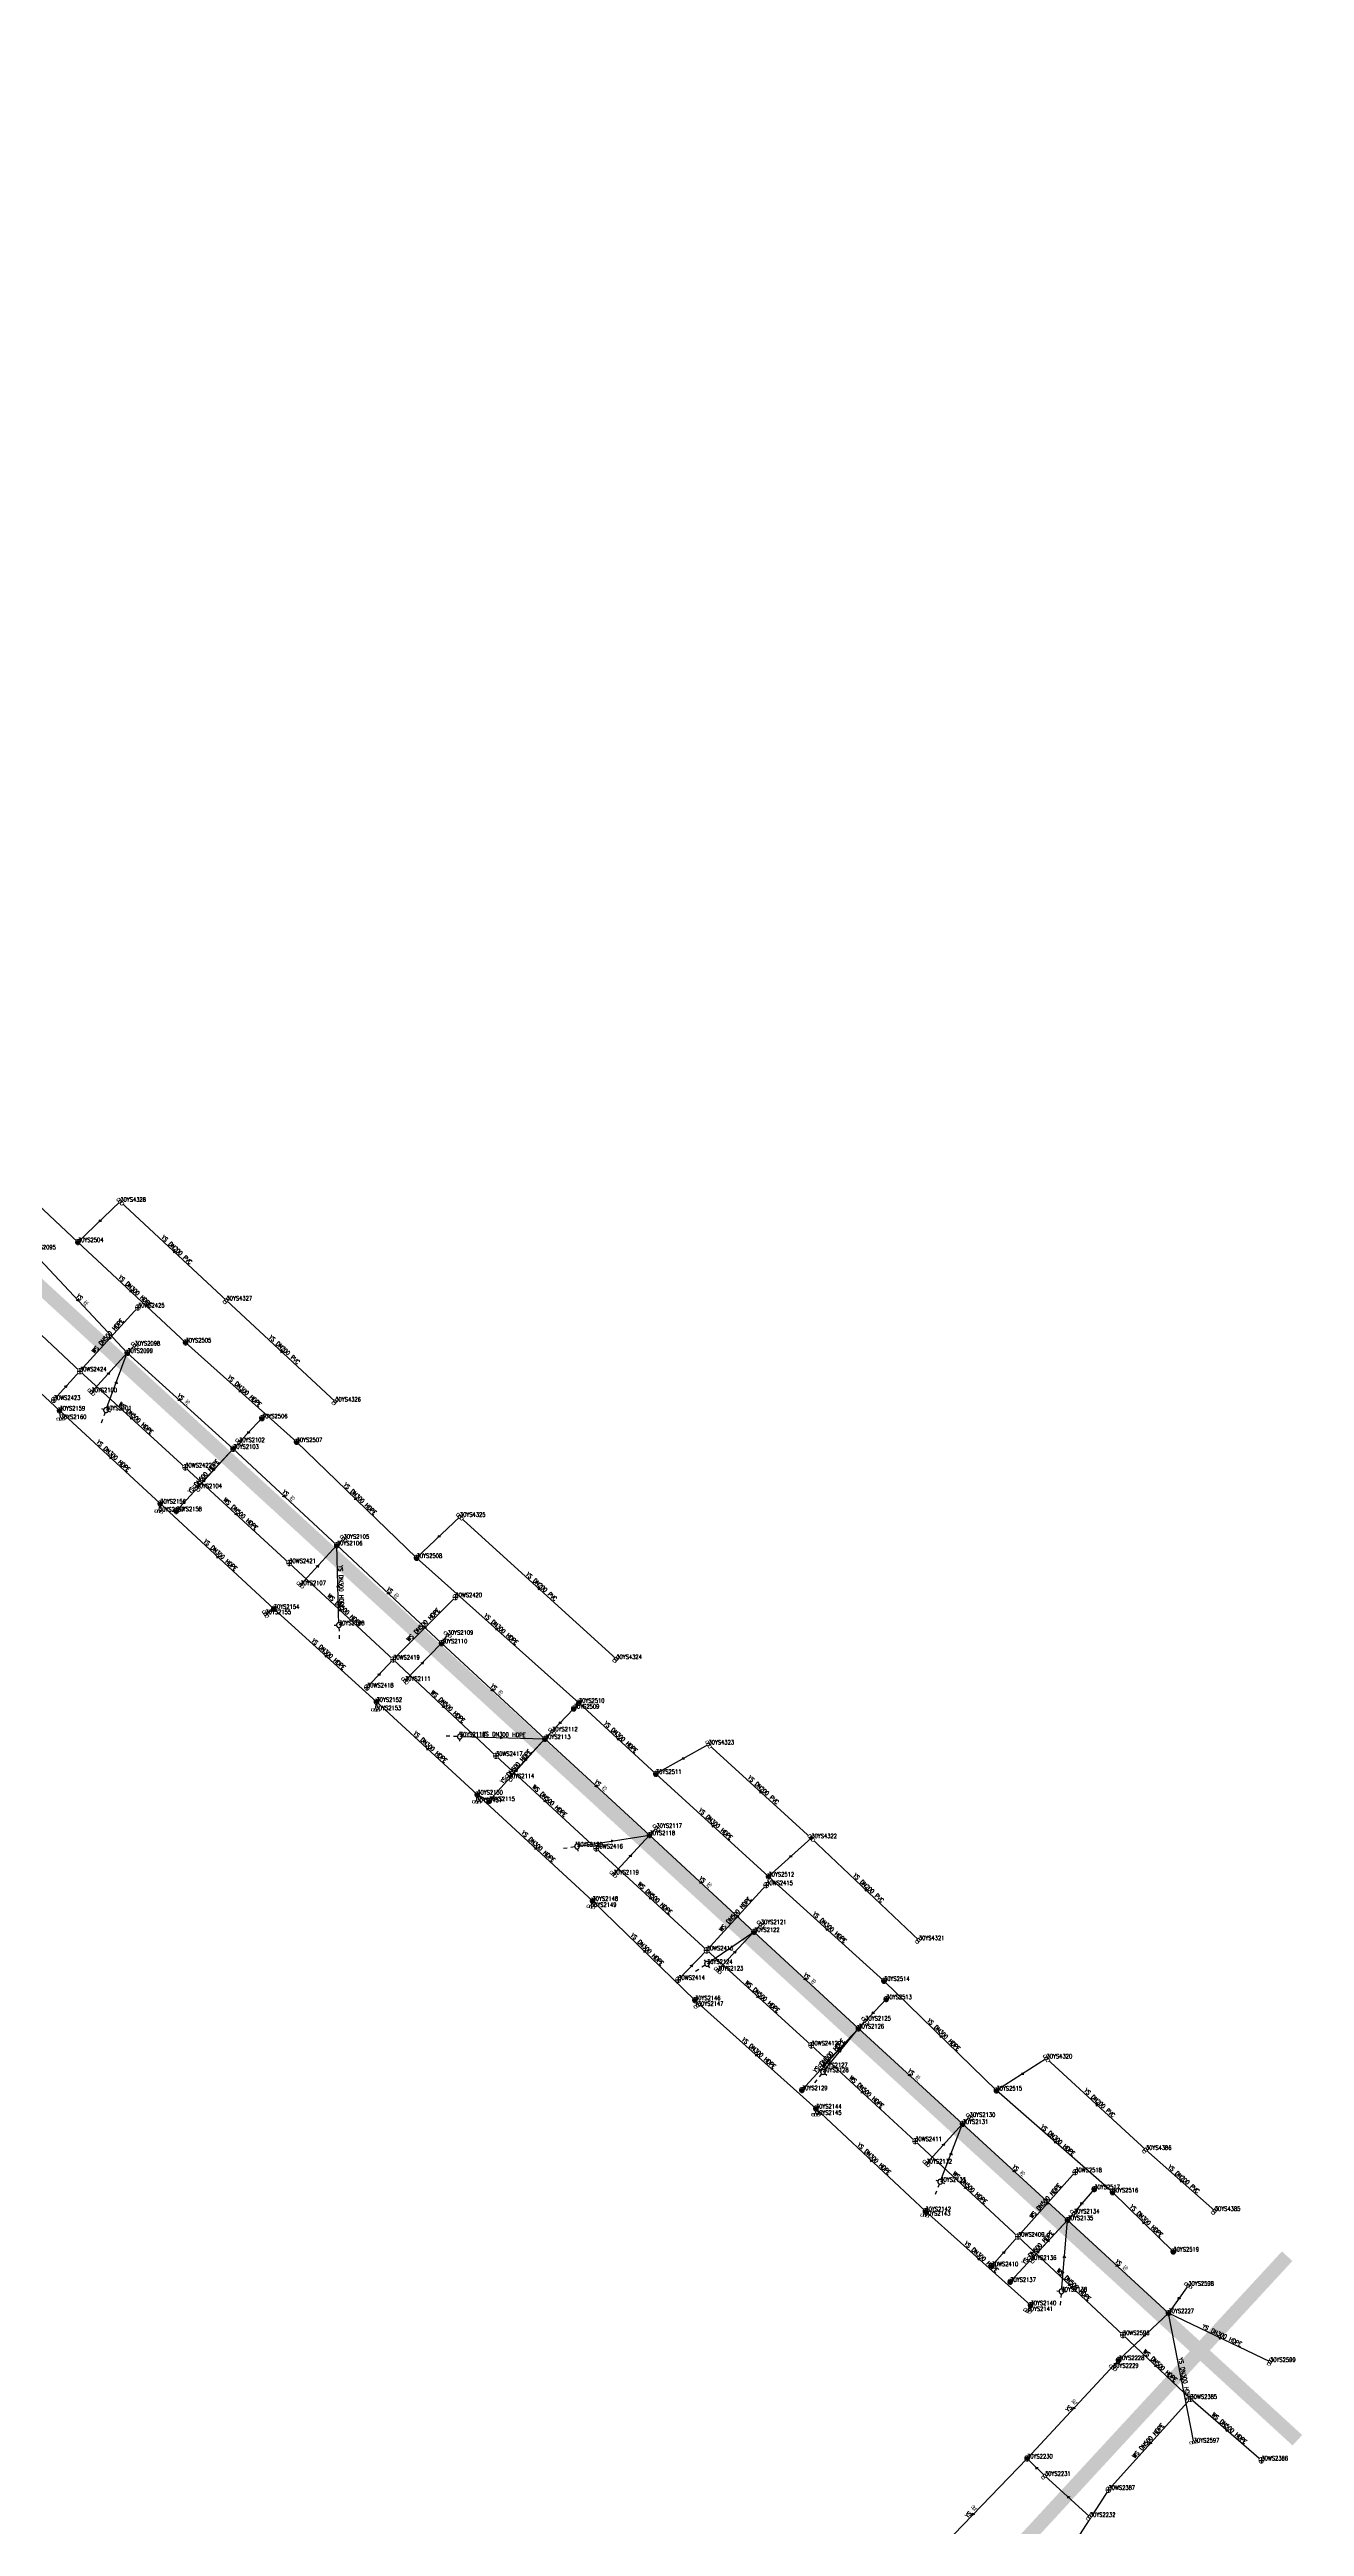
# Model space of a CAD drawing. Extents: x 78813 to 99477, y 2421021 to 2448125.
# Drawn here: x 87573 to 87838, y 2432394 to 2432917 of the extents above; entities that cross this region are included whole.
import ezdxf
from ezdxf.enums import TextEntityAlignment as Align

# ---------------------------------------------------------------- set-up
doc = ezdxf.new("R2010")
doc.units = 0
doc.set_wipeout_variables(frame=1)
doc.layers.get('0').update_dxf_attribs({"linetype": 'CONTINUOUS'})
for name, color, linetype in [('DX_WS', 16, 'CONTINUOUS'), ('DX_YS', 42, 'CONTINUOUS'), ('道路', 5, 'CONTINUOUS')]:
    doc.layers.add(name, color=color, linetype=linetype)
for name, color, linetype, true_color in [('WSLINE', 7, 'CONTINUOUS', 0x7f0000), ('YSANNEXE', 7, 'CONTINUOUS', 0xcc9900), ('YSLINE', 7, 'CONTINUOUS', 0xcc9900)]:
    doc.layers.add(name, color=color, linetype=linetype, true_color=true_color)
doc.styles.add('CcNameZT', font='txt.SHX', dxfattribs={"width": 0.8, "bigfont": 'HZTXT.SHX'})
doc.styles.get("Standard").update_dxf_attribs({"font": 'txt.shx', "bigfont": 'hztxt.shx'})

# ---------------------------------------------------------------- blocks, each defined once
blk = doc.blocks.new('PS污水井')
blk.add_lwpolyline([(1, 0), (1, 0.1), (1, 0.1), (1, 0.2), (1, 0.3), (0.9, 0.3), (0.9, 0.4), (0.9, 0.5), (0.8, 0.5), (0.8, 0.6), (0.8, 0.6), (0.7, 0.7), (0.7, 0.7), (0.6, 0.8), (0.6, 0.8), (0.5, 0.9), (0.4, 0.9), (0.4, 0.9), (0.3, 1), (0.2, 1), (0.2, 1), (0.1, 1), (0, 1), (0, 1), (-0.1, 1), (-0.2, 1), (-0.2, 1), (-0.3, 1), (-0.4, 0.9), (-0.4, 0.9), (-0.5, 0.9), (-0.6, 0.8), (-0.6, 0.8), (-0.7, 0.7), (-0.7, 0.7), (-0.8, 0.6), (-0.8, 0.6), (-0.8, 0.5), (-0.9, 0.5), (-0.9, 0.4), (-0.9, 0.3), (-1, 0.3), (-1, 0.2), (-1, 0.1), (-1, 0.1), (-1, 0), (-1, -0.1), (-1, -0.1), (-1, -0.2), (-1, -0.3), (-0.9, -0.3), (-0.9, -0.4), (-0.9, -0.5), (-0.8, -0.5), (-0.8, -0.6), (-0.8, -0.6), (-0.7, -0.7), (-0.7, -0.7), (-0.6, -0.8), (-0.6, -0.8), (-0.5, -0.9), (-0.4, -0.9), (-0.4, -0.9), (-0.3, -1), (-0.2, -1), (-0.2, -1), (-0.1, -1), (0, -1), (0, -1), (0.1, -1), (0.2, -1), (0.2, -1), (0.3, -1), (0.4, -0.9), (0.4, -0.9), (0.5, -0.9), (0.6, -0.8), (0.6, -0.8), (0.7, -0.7), (0.7, -0.7), (0.8, -0.6), (0.8, -0.6), (0.8, -0.5), (0.9, -0.5), (0.9, -0.4), (0.9, -0.3), (1, -0.3), (1, -0.2), (1, -0.1), (1, 0)], close=True)
blk.add_wipeout([(1, 0), (1, 0.1), (1, 0.1), (1, 0.2), (1, 0.3), (0.9, 0.3), (0.9, 0.4), (0.9, 0.5), (0.8, 0.5), (0.8, 0.6), (0.8, 0.6), (0.7, 0.7), (0.7, 0.7), (0.6, 0.8), (0.6, 0.8), (0.5, 0.9), (0.4, 0.9), (0.4, 0.9), (0.3, 1), (0.2, 1), (0.2, 1), (0.1, 1), (0, 1), (0, 1), (-0.1, 1), (-0.2, 1), (-0.2, 1), (-0.3, 1), (-0.4, 0.9), (-0.4, 0.9), (-0.5, 0.9), (-0.6, 0.8), (-0.6, 0.8), (-0.7, 0.7), (-0.7, 0.7), (-0.8, 0.6), (-0.8, 0.6), (-0.8, 0.5), (-0.9, 0.5), (-0.9, 0.4), (-0.9, 0.3), (-1, 0.3), (-1, 0.2), (-1, 0.1), (-1, 0.1), (-1, 0), (-1, -0.1), (-1, -0.1), (-1, -0.2), (-1, -0.3), (-0.9, -0.3), (-0.9, -0.4), (-0.9, -0.5), (-0.8, -0.5), (-0.8, -0.6), (-0.8, -0.6), (-0.7, -0.7), (-0.7, -0.7), (-0.6, -0.8), (-0.6, -0.8), (-0.5, -0.9), (-0.4, -0.9), (-0.4, -0.9), (-0.3, -1), (-0.2, -1), (-0.2, -1), (-0.1, -1), (0, -1), (0, -1), (0.1, -1), (0.2, -1), (0.2, -1), (0.3, -1), (0.4, -0.9), (0.4, -0.9), (0.5, -0.9), (0.6, -0.8), (0.6, -0.8), (0.7, -0.7), (0.7, -0.7), (0.8, -0.6), (0.8, -0.6), (0.8, -0.5), (0.9, -0.5), (0.9, -0.4), (0.9, -0.3), (1, -0.3), (1, -0.2), (1, -0.1)])
for p, q in [((-1, 0), (0, 0)), ((0, 1), (0, 0)), ((0, 0), (0, -1)), ((0, 0), (1, 0))]:
    blk.add_line(p, q)
blk = doc.blocks.new('LX')
for p, q in [((-0.866, 0.5), (0, 0)), ((0, 0), (-0.866, -0.5))]:
    blk.add_line(p, q)
blk = doc.blocks.new('PS雨水井')
blk.add_lwpolyline([(1, 0), (1, 0.1), (1, 0.1), (1, 0.2), (1, 0.3), (0.9, 0.3), (0.9, 0.4), (0.9, 0.5), (0.8, 0.5), (0.8, 0.6), (0.8, 0.6), (0.7, 0.7), (0.7, 0.7), (0.6, 0.8), (0.6, 0.8), (0.5, 0.9), (0.4, 0.9), (0.4, 0.9), (0.3, 1), (0.2, 1), (0.2, 1), (0.1, 1), (0, 1), (0, 1), (-0.1, 1), (-0.2, 1), (-0.2, 1), (-0.3, 1), (-0.4, 0.9), (-0.4, 0.9), (-0.5, 0.9), (-0.6, 0.8), (-0.6, 0.8), (-0.7, 0.7), (-0.7, 0.7), (-0.8, 0.6), (-0.8, 0.6), (-0.8, 0.5), (-0.9, 0.5), (-0.9, 0.4), (-0.9, 0.3), (-1, 0.3), (-1, 0.2), (-1, 0.1), (-1, 0.1), (-1, 0), (-1, -0.1), (-1, -0.1), (-1, -0.2), (-1, -0.3), (-0.9, -0.3), (-0.9, -0.4), (-0.9, -0.5), (-0.8, -0.5), (-0.8, -0.6), (-0.8, -0.6), (-0.7, -0.7), (-0.7, -0.7), (-0.6, -0.8), (-0.6, -0.8), (-0.5, -0.9), (-0.4, -0.9), (-0.4, -0.9), (-0.3, -1), (-0.2, -1), (-0.2, -1), (-0.1, -1), (0, -1), (0, -1), (0.1, -1), (0.2, -1), (0.2, -1), (0.3, -1), (0.4, -0.9), (0.4, -0.9), (0.5, -0.9), (0.6, -0.8), (0.6, -0.8), (0.7, -0.7), (0.7, -0.7), (0.8, -0.6), (0.8, -0.6), (0.8, -0.5), (0.9, -0.5), (0.9, -0.4), (0.9, -0.3), (1, -0.3), (1, -0.2), (1, -0.1), (1, 0)], close=True)
blk.add_wipeout([(1, 0), (1, 0.1), (1, 0.1), (1, 0.2), (1, 0.3), (0.9, 0.3), (0.9, 0.4), (0.9, 0.5), (0.8, 0.5), (0.8, 0.6), (0.8, 0.6), (0.7, 0.7), (0.7, 0.7), (0.6, 0.8), (0.6, 0.8), (0.5, 0.9), (0.4, 0.9), (0.4, 0.9), (0.3, 1), (0.2, 1), (0.2, 1), (0.1, 1), (0, 1), (0, 1), (-0.1, 1), (-0.2, 1), (-0.2, 1), (-0.3, 1), (-0.4, 0.9), (-0.4, 0.9), (-0.5, 0.9), (-0.6, 0.8), (-0.6, 0.8), (-0.7, 0.7), (-0.7, 0.7), (-0.8, 0.6), (-0.8, 0.6), (-0.8, 0.5), (-0.9, 0.5), (-0.9, 0.4), (-0.9, 0.3), (-1, 0.3), (-1, 0.2), (-1, 0.1), (-1, 0.1), (-1, 0), (-1, -0.1), (-1, -0.1), (-1, -0.2), (-1, -0.3), (-0.9, -0.3), (-0.9, -0.4), (-0.9, -0.5), (-0.8, -0.5), (-0.8, -0.6), (-0.8, -0.6), (-0.7, -0.7), (-0.7, -0.7), (-0.6, -0.8), (-0.6, -0.8), (-0.5, -0.9), (-0.4, -0.9), (-0.4, -0.9), (-0.3, -1), (-0.2, -1), (-0.2, -1), (-0.1, -1), (0, -1), (0, -1), (0.1, -1), (0.2, -1), (0.2, -1), (0.3, -1), (0.4, -0.9), (0.4, -0.9), (0.5, -0.9), (0.6, -0.8), (0.6, -0.8), (0.7, -0.7), (0.7, -0.7), (0.8, -0.6), (0.8, -0.6), (0.8, -0.5), (0.9, -0.5), (0.9, -0.4), (0.9, -0.3), (1, -0.3), (1, -0.2), (1, -0.1)])
for p, q in [((-1, 0), (0, 0)), ((-0.9, 0.5), (0, 0.5)), ((0, 1), (0, 0)), ((0, 0.5), (0.9, 0.5)), ((0, 0), (0, -1)), ((0, 0), (1, 0)), ((-0.9, -0.5), (0, -0.5)), ((0, -0.5), (0.9, -0.5))]:
    blk.add_line(p, q)
blk = doc.blocks.new('PS雨篦')
blk.add_lwpolyline([(-1.5, 0.5), (0, 0.5), (1.5, 0.5), (1.5, -0.5), (0, -0.5), (-1.5, -0.5)], close=True)
blk.add_wipeout([(-1.5, 0.5), (0, 0.5), (1.5, 0.5), (1.5, -0.5), (0, -0.5), (-1.5, -0.5)])
for p, q in [((-0.5, -0.5), (-0.5, 0.5)), ((0.5, -0.5), (0.5, 0.5))]:
    blk.add_line(p, q)
blk = doc.blocks.new('PS预留口')
blk.add_lwpolyline([(4.2, 0), (5.8, 0)])
blk.add_wipeout([(1, 0), (1, 0.1), (1, 0.1), (1, 0.2), (1, 0.3), (0.9, 0.3), (0.9, 0.4), (0.9, 0.5), (0.8, 0.5), (0.8, 0.6), (0.8, 0.6), (0.7, 0.7), (0.7, 0.7), (0.6, 0.8), (0.6, 0.8), (0.5, 0.9), (0.4, 0.9), (0.4, 0.9), (0.3, 1), (0.2, 1), (0.2, 1), (0.1, 1), (0, 1), (0, 1), (-0.1, 1), (-0.2, 1), (-0.2, 1), (-0.3, 1), (-0.4, 0.9), (-0.4, 0.9), (-0.5, 0.9), (-0.6, 0.8), (-0.6, 0.8), (-0.7, 0.7), (-0.7, 0.7), (-0.8, 0.6), (-0.8, 0.6), (-0.8, 0.5), (-0.9, 0.5), (-0.9, 0.4), (-0.9, 0.3), (-1, 0.3), (-1, 0.2), (-1, 0.1), (-1, 0.1), (-1, 0), (-1, -0.1), (-1, -0.1), (-1, -0.2), (-1, -0.3), (-0.9, -0.3), (-0.9, -0.4), (-0.9, -0.5), (-0.8, -0.5), (-0.8, -0.6), (-0.8, -0.6), (-0.7, -0.7), (-0.7, -0.7), (-0.6, -0.8), (-0.6, -0.8), (-0.5, -0.9), (-0.4, -0.9), (-0.4, -0.9), (-0.3, -1), (-0.2, -1), (-0.2, -1), (-0.1, -1), (0, -1), (0, -1), (0.1, -1), (0.2, -1), (0.2, -1), (0.3, -1), (0.4, -0.9), (0.4, -0.9), (0.5, -0.9), (0.6, -0.8), (0.6, -0.8), (0.7, -0.7), (0.7, -0.7), (0.8, -0.6), (0.8, -0.6), (0.8, -0.5), (0.9, -0.5), (0.9, -0.4), (0.9, -0.3), (1, -0.3), (1, -0.2), (1, -0.1)])
blk.add_line((1, 0), (2.6, 0))
blk.add_lwpolyline([(1, 0), (1, 0.1), (1, 0.1), (1, 0.2), (1, 0.3), (0.9, 0.3), (0.9, 0.4), (0.9, 0.5), (0.8, 0.5), (0.8, 0.6), (0.8, 0.6), (0.7, 0.7), (0.7, 0.7), (0.6, 0.8), (0.6, 0.8), (0.5, 0.9), (0.4, 0.9), (0.4, 0.9), (0.3, 1), (0.2, 1), (0.2, 1), (0.1, 1), (0, 1), (0, 1), (-0.1, 1), (-0.2, 1), (-0.2, 1), (-0.3, 1), (-0.4, 0.9), (-0.4, 0.9), (-0.5, 0.9), (-0.6, 0.8), (-0.6, 0.8), (-0.7, 0.7), (-0.7, 0.7), (-0.8, 0.6), (-0.8, 0.6), (-0.8, 0.5), (-0.9, 0.5), (-0.9, 0.4), (-0.9, 0.3), (-1, 0.3), (-1, 0.2), (-1, 0.1), (-1, 0.1), (-1, 0), (-1, -0.1), (-1, -0.1), (-1, -0.2), (-1, -0.3), (-0.9, -0.3), (-0.9, -0.4), (-0.9, -0.5), (-0.8, -0.5), (-0.8, -0.6), (-0.8, -0.6), (-0.7, -0.7), (-0.7, -0.7), (-0.6, -0.8), (-0.6, -0.8), (-0.5, -0.9), (-0.4, -0.9), (-0.4, -0.9), (-0.3, -1), (-0.2, -1), (-0.2, -1), (-0.1, -1), (0, -1), (0, -1), (0.1, -1), (0.2, -1), (0.2, -1), (0.3, -1), (0.4, -0.9), (0.4, -0.9), (0.5, -0.9), (0.6, -0.8), (0.6, -0.8), (0.7, -0.7), (0.7, -0.7), (0.8, -0.6), (0.8, -0.6), (0.8, -0.5), (0.9, -0.5), (0.9, -0.4), (0.9, -0.3), (1, -0.3), (1, -0.2), (1, -0.1), (1, 0)], close=True)
for points in [[(0, 1), (0, 2)], [(0, -2), (0, -1)]]:
    blk.add_lwpolyline(points)
blk = doc.blocks.new('测量点')
h = blk.add_hatch(color=256)
edge = h.paths.add_edge_path()
edge.add_arc((0, 0), 0.5, 0, 360)
blk.add_circle((0, 0), 0.5)
blk = doc.blocks.new('gc01')
h = blk.add_hatch(color=256)
edge = h.paths.add_edge_path()
edge.add_arc((0, 0), 0.5, 0, 360)
edge.add_arc((0, 0), 0.5, 0, 360)
blk.add_circle((0, 0), 0.5)

msp = doc.modelspace()

# ---------------------------------------------------------------- linework, layer by layer
at = {"layer": 'WSLINE'}
for p, q in [((87557.88, 2432658.47), (87579.56, 2432638.16)), ((87591.81, 2432651.64), (87579.56, 2432638.16)), ((87574.04, 2432632.12), (87579.56, 2432638.16)), ((87579.56, 2432638.16), (87601.8, 2432617.88)), ((87601.8, 2432617.88), (87623.77, 2432597.68)), ((87623.77, 2432597.68), (87645.71, 2432577.31)), ((87658.85, 2432590.48), (87645.71, 2432577.31)), ((87640.18, 2432571.42), (87645.71, 2432577.31)), ((87645.71, 2432577.31), (87667.42, 2432556.96)), ((87667.42, 2432556.96), (87688.6, 2432537.43)), ((87688.6, 2432537.43), (87711.92, 2432515.9)), ((87724.49, 2432529.68), (87711.92, 2432515.9)), ((87705.91, 2432509.7), (87711.92, 2432515.9)), ((87711.92, 2432515.9), (87733.99, 2432495.84)), ((87733.99, 2432495.84), (87755.95, 2432475.61)), ((87755.95, 2432475.61), (87777.63, 2432455.45)), ((87789.75, 2432469.06), (87777.63, 2432455.45)), ((87772.09, 2432449.21), (87777.63, 2432455.45)), ((87777.63, 2432455.45), (87799.8, 2432434.68)), ((87799.8, 2432434.68), (87814.08, 2432421.2)), ((87814.08, 2432421.2), (87796.76, 2432402)), ((87829.06, 2432408.21), (87814.08, 2432421.2)), ((87796.76, 2432402), (87777.37, 2432371.94))]:
    msp.add_line(p, q, dxfattribs=at)
at = {"layer": 'YSLINE'}
for p, q in [((87552.24, 2432690.62), (87579.13, 2432665.45)), ((87588.09, 2432673.98), (87579.13, 2432665.45)), ((87633.49, 2432631.79), (87610.51, 2432653.14)), ((87601.88, 2432644.26), (87625.33, 2432623.24)), ((87585.07, 2432629.95), (87589.57, 2432642.04)), ((87591.11, 2432643.61), (87589.57, 2432642.04)), ((87589.57, 2432642.04), (87611.91, 2432621.8)), ((87617.99, 2432628.24), (87611.91, 2432621.8)), ((87613.16, 2432623.22), (87611.91, 2432621.8)), ((87611.91, 2432621.8), (87633.81, 2432601.42)), ((87596.26, 2432608.56), (87596.51, 2432610.24)), ((87620.49, 2432588.01), (87596.51, 2432610.24)), ((87659.79, 2432607.46), (87650.65, 2432598.76)), ((87635.24, 2432602.82), (87633.81, 2432601.42)), ((87634.25, 2432584.57), (87633.81, 2432601.42)), ((87618.75, 2432586.91), (87620.49, 2432588.01)), ((87657.22, 2432582.55), (87655.95, 2432580.73)), ((87655.95, 2432580.73), (87677.75, 2432560.53)), ((87683.85, 2432566.94), (87677.75, 2432560.53)), ((87684.92, 2432568.17), (87683.85, 2432566.94)), ((87701.18, 2432553.15), (87684.92, 2432568.17)), ((87659.78, 2432561.03), (87677.75, 2432560.53)), ((87679.26, 2432562.14), (87677.75, 2432560.53)), ((87712.29, 2432559.38), (87701.18, 2432553.15)), ((87734.01, 2432539.6), (87712.29, 2432559.38)), ((87663.3, 2432547.2), (87663.46, 2432548.79)), ((87663.46, 2432548.79), (87665.99, 2432547.44)), ((87692.18, 2432531.94), (87699.85, 2432540.22)), ((87701.3, 2432541.77), (87699.85, 2432540.22)), ((87756.71, 2432518.06), (87734.01, 2432539.6)), ((87687.45, 2432525.08), (87687.8, 2432526.37)), ((87723.34, 2432521.42), (87721.91, 2432519.78)), ((87721.91, 2432519.78), (87743.96, 2432499.42)), ((87773.1, 2432486.3), (87749.36, 2432509.45)), ((87710.04, 2432504.21), (87709.44, 2432505.38)), ((87749.82, 2432505.58), (87743.96, 2432499.42)), ((87745.39, 2432501.07), (87743.96, 2432499.42)), ((87743.96, 2432499.42), (87765.96, 2432479.25)), ((87783.68, 2432493.09), (87773.1, 2432486.3)), ((87804.66, 2432473.78), (87783.68, 2432493.09)), ((87734.97, 2432481.19), (87734.98, 2432482.5)), ((87761.23, 2432467.03), (87765.96, 2432479.25)), ((87767.45, 2432480.74), (87765.96, 2432479.25)), ((87819.21, 2432460.88), (87804.66, 2432473.78)), ((87757.96, 2432459.92), (87758.1, 2432460.82)), ((87793.76, 2432465.47), (87788.13, 2432458.94)), ((87810.46, 2432452.3), (87797.62, 2432464.81)), ((87786.83, 2432443.88), (87788.13, 2432458.94)), ((87789.44, 2432460.36), (87788.13, 2432458.94)), ((87788.13, 2432458.94), (87809.42, 2432439.29)), ((87779.66, 2432439.75), (87780.31, 2432440.99)), ((87813.6, 2432445.1), (87809.42, 2432439.29)), ((87830.88, 2432428.99), (87809.42, 2432439.29)), ((87798.92, 2432429.4), (87779.57, 2432408.61)), ((87797.71, 2432427.76), (87798.92, 2432429.4)), ((87779.57, 2432408.61), (87756.45, 2432384.62)), ((87783.35, 2432404.96), (87779.57, 2432408.61)), ((87792.82, 2432396.27), (87783.35, 2432404.96))]:
    msp.add_line(p, q, dxfattribs=at)

# ---------------------------------------------------------------- block references
at = {"layer": 'DX_WS', "yscale": 0.5, "zscale": 0.5}
for p, xscale, rotation in [((87585.69, 2432644.9), 0.5000000000745004, 227.4642446757911), ((87590.68, 2432628.02), 0.4999999999256761, 317.4186185119841), ((87612.79, 2432607.78), 0.4999999999256761, 317.4186185119841), ((87634.74, 2432587.49), 0.5000000000878982, 316.8456606964688), ((87652.28, 2432583.89), 0.5000000001441505, 225.1724135036378), ((87656.56, 2432567.13), 0.5000000000878982, 316.8456606964688), ((87678.01, 2432547.19), 0.4999999999256761, 317.4186185119841), ((87700.26, 2432526.67), 0.4999999999256761, 317.4186185119841), ((87718.21, 2432522.79), 0.5000000000745004, 227.4642446757911), ((87722.96, 2432505.87), 0.4999999999871826, 317.9915762995381), ((87744.97, 2432485.72), 0.4999999999256761, 317.4186185119841), ((87766.79, 2432465.53), 0.5000000000878982, 316.8456606964688), ((87783.69, 2432462.25), 0.5000000000236343, 228.0372024639738), ((87788.71, 2432445.06), 0.5000000000878982, 316.8456606964688), ((87806.94, 2432427.94), 0.5000000000878982, 316.8456606964688), ((87821.57, 2432414.71), 0.5000000000826827, 139.2287442066078), ((87805.42, 2432411.6), 0.5000000000236343, 228.0372024639738)]:
    msp.add_blockref('LX', p, dxfattribs=dict(at, xscale=xscale, rotation=rotation))
at = {"layer": 'YSANNEXE', "yscale": 0.5, "zscale": 0.5}
for p, xscale, rotation in [((87583.61, 2432669.71), 0.4999999999186057, 223.453540091652), ((87599.3, 2432663.56), 0.5000000000109518, 136.9369130337061), ((87579.32, 2432652.98), 0.4999999999174108, 313.4079139450869), ((87622, 2432642.46), 0.5000000000109518, 136.9369130337061), ((87585.78, 2432637.9), 0.4999999998621667, 47.55549698130921), ((87587.32, 2432636), 0.4999999999702571, 69.32789320905209), ((87613.61, 2432633.75), 0.4999999999871826, 317.9915762995381), ((87600.74, 2432631.92), 0.4999999999871826, 317.9915762995381), ((87585.89, 2432620.07), 0.500000000145689, 137.509870812667), ((87608.03, 2432617.65), 0.5000000000658894, 46.98253920664027), ((87622.86, 2432611.61), 0.5000000000878982, 316.8456606964688), ((87637.99, 2432611), 0.4999999999800757, 315.6997451186957), ((87655.22, 2432603.11), 0.4999999999186057, 223.453540091652), ((87608.5, 2432599.13), 0.5000000000109518, 136.9369130337061), ((87629.95, 2432597.23), 0.4999999998621667, 47.55549698130921), ((87634.03, 2432593), 0.5000000001155265, 91.67324722097395), ((87644.88, 2432591.08), 0.5000000000878982, 316.8456606964688), ((87676.3, 2432592.44), 0.500000000145689, 137.509870812667), ((87667.78, 2432583.47), 0.4999999999871826, 317.9915762995381), ((87631.34, 2432578.19), 0.4999999998782457, 138.082828643291), ((87652.08, 2432576.77), 0.4999999998289463, 45.83662359235585), ((87666.85, 2432570.63), 0.4999999999256761, 317.4186185119841), ((87668.77, 2432560.78), 0.5000000000106654, 358.6715797336815), ((87693.05, 2432560.66), 0.500000000145689, 137.509870812667), ((87652.82, 2432558.59), 0.500000000145689, 137.509870812667), ((87673.92, 2432556.4), 0.5000000000658894, 46.98253920664027), ((87706.73, 2432556.26), 0.4999999999889194, 209.1295952218443), ((87688.8, 2432550.37), 0.4999999999256761, 317.4186185119841), ((87723.15, 2432549.49), 0.500000000145689, 137.509870812667), ((87692.2, 2432539.02), 0.5000000000239692, 9.167324734276862), ((87713.08, 2432542.32), 0.500000000145689, 137.509870812667), ((87675.63, 2432537.58), 0.500000000145689, 137.509870812667), ((87696.02, 2432536.08), 0.5000000000658894, 46.98253920664027), ((87729.49, 2432535.55), 0.500000000053506, 221.734666722504), ((87710.88, 2432530), 0.4999999999256761, 317.4186185119841), ((87745.36, 2432528.83), 0.500000000144994, 136.3639552231507), ((87737.17, 2432520.47), 0.4999999998782457, 138.082828643291), ((87698.62, 2432515.88), 0.5000000001550294, 135.7909974270936), ((87716.94, 2432516.41), 0.4999999999224036, 34.37746769511482), ((87718.07, 2432515.72), 0.5000000000947901, 46.40958141678438), ((87732.93, 2432509.6), 0.4999999999256761, 317.4186185119841), ((87761.23, 2432497.87), 0.5000000001550294, 135.7909974270936), ((87722.21, 2432493.94), 0.4999999998782457, 138.082828643291), ((87740.11, 2432495.33), 0.5000000000658894, 46.98253920664027), ((87740.22, 2432494.81), 0.5000000001585412, 50.99324378081111), ((87754.96, 2432489.33), 0.4999999999256761, 317.4186185119841), ((87778.39, 2432489.69), 0.4999999999440373, 212.5673419841316), ((87794.17, 2432483.43), 0.500000000145689, 137.509870812667), ((87746.54, 2432471.66), 0.5000000000109518, 136.9369130337061), ((87762.14, 2432475.07), 0.4999999998621667, 47.55549698130921), ((87763.59, 2432473.14), 0.4999999999084138, 68.75493541239588), ((87785.36, 2432475.55), 0.5000000000124648, 138.6557864201895), ((87777.04, 2432469.09), 0.4999999999256761, 317.4186185119841), ((87811.94, 2432467.33), 0.5000000000124648, 138.6557864201895), ((87804.04, 2432458.56), 0.5000000001550294, 135.7909974270936), ((87784.24, 2432454.74), 0.5000000000658894, 46.98253920664027), ((87787.48, 2432451.41), 0.5000000002316431, 84.79775368177063), ((87798.77, 2432449.12), 0.4999999999256761, 317.4186185119841), ((87804.17, 2432434.35), 0.4999999999186057, 223.453540091652), ((87820.15, 2432434.14), 0.4999999999033469, 154.1256469127254), ((87812.1, 2432425.64), 0.5000000000295206, 100.8405719416303), ((87789.24, 2432419.01), 0.5000000000041096, 226.8912868717683), ((87788.09, 2432400.61), 0.500000000145689, 137.509870812667), ((87768.01, 2432396.62), 0.4999999998439218, 226.318329060497)]:
    msp.add_blockref('LX', p, dxfattribs=dict(at, xscale=xscale, rotation=rotation))

# ---------------------------------------------------------------- texts
at = {"layer": 'DX_WS', "style": 'CcNameZT', "width": 0.8}
for rotation, p in [(47.728, (87585.5, 2432645.07, 0.83)), (317.6406, (87590.85, 2432628.2, 0.66)), (317.4063, (87612.96, 2432607.96, 0.65)), (317.1076, (87634.91, 2432587.68, 0.65)), (45.0544, (87652.1, 2432584.07, 0.76)), (316.8599, (87656.73, 2432567.31, 0.55)), (317.3294, (87678.18, 2432547.38, 0.44)), (317.2836, (87700.43, 2432526.85, 0.41)), (47.6112, (87718.02, 2432522.96, 0.58)), (317.7319, (87723.12, 2432506.05, 0.44)), (317.3421, (87745.14, 2432485.91, 0.19)), (317.0789, (87766.96, 2432465.71, -0.03)), (48.3174, (87783.5, 2432462.42, 0.32)), (316.87, (87788.88, 2432445.24, 0.03)), (316.6716, (87807.11, 2432428.12, -0.14)), (47.9385, (87805.23, 2432411.77, -0.33)), (319.0633, (87821.74, 2432414.9, -0.23))]:
    msp.add_text(' WS DN500 HDPE', height=0.9, rotation=rotation, dxfattribs=at).set_placement(p, align=Align.CENTER)
at = {"layer": 'DX_YS', "width": 0.8}
msp.add_text('30YS2095', height=0.9, dxfattribs=at).set_placement((87569.07, 2432663.92, 1.82))
at = {"layer": 'DX_YS', "style": 'CcNameZT', "width": 0.8}
for s, rotation, p in [(' YS DN200 PVC', 317.0932, (87599.47, 2432663.74, 2.76)), (' YS 砼', 313.1472, (87579.5, 2432653.15, 1.82)), (' YS DN200 PVC', 317.0876, (87622.17, 2432642.65, 2.73)), (' YS 砼', 317.8089, (87600.91, 2432632.11, 1.86)), (' YS DN300 HDPE', 317.2291, (87586.06, 2432620.25, 2.98)), (' YS 砼', 317.0657, (87623.03, 2432611.79, 1.78)), (' YS DN300 HDPE', 315.9721, (87638.17, 2432611.18, 2.81)), (' YS DN300 HDPE', 317.1641, (87608.67, 2432599.31, 2.71)), (' YS DN300 HDPE', 271.4921, (87634.28, 2432593, 2.91)), (' YS 砼', 316.947, (87645.05, 2432591.26, 1.73)), (' YS DN200 PVC', 317.7064, (87676.47, 2432592.63, 2.69)), (' YS DN300 HDPE', 318.2397, (87667.95, 2432583.65, 2.81)), (' YS 砼', 317.1705, (87667.02, 2432570.82, 1.77)), (' YS DN300 HDPE', 358.4127, (87668.77, 2432561.03, 2.1)), (' YS DN300 HDPE', 317.2766, (87693.22, 2432560.84, 2.61)), (' YS 砼', 317.4165, (87688.97, 2432550.56, 1.85)), (' YS DN200 PVC', 317.6885, (87723.32, 2432549.68, 2.78)), (' YS DN300 HDPE', 317.6845, (87713.25, 2432542.5, 2.8)), (' YS 砼', 317.1823, (87711.05, 2432530.18, 1.78)), (' YS DN200 PVC', 316.48, (87745.53, 2432529.01, 2.58)), (' YS DN300 HDPE', 317.8892, (87737.33, 2432520.65, 2.06)), (' YS DN300 HDPE', 315.867, (87698.79, 2432516.06, 2.98)), (' YS 砼', 317.2749, (87733.1, 2432509.78, 1.68)), (' YS DN300 HDPE', 315.7294, (87761.41, 2432498.05, 2.38)), (' YS DN300 HDPE', 318.1501, (87722.38, 2432494.13, 2.9)), (' YS 砼', 317.4837, (87755.13, 2432489.52, 1.45)), (' YS DN200 PVC', 317.3817, (87794.34, 2432483.62, 3.26)), (' YS DN300 HDPE', 318.7636, (87785.53, 2432475.74, 2.35)), (' YS DN300 HDPE', 316.8446, (87746.71, 2432471.84, 2.98)), (' YS 砼', 317.5093, (87777.21, 2432469.28, 1.32)), (' YS DN200 PVC', 318.4431, (87812.1, 2432467.52, 3.31)), (' YS DN300 HDPE', 315.7659, (87804.22, 2432458.73, 2.28)), (' YS 砼', 317.3031, (87798.94, 2432449.3, 1.48)), (' YS DN300 HDPE', 334.3595, (87820.26, 2432434.37, 2.57)), (' YS 砼', 47.0661, (87789.06, 2432419.18, 0.88)), (' YS 砼', 46.0514, (87767.83, 2432396.79, 0.9))]:
    msp.add_text(s, height=0.9, rotation=rotation, dxfattribs=at).set_placement(p, align=Align.CENTER)

# ---------------------------------------------------------------- next in the draw order: block references
at = {"layer": 'DX_WS', "xscale": 0.5, "yscale": 0.5, "zscale": 0.5}
for p in [(87591.81, 2432651.64, 0.84), (87579.56, 2432638.16, 0.66), (87574.04, 2432632.12, 0.82), (87601.8, 2432617.88, 0.65), (87623.77, 2432597.68, 0.65), (87658.85, 2432590.48, 0.76), (87645.71, 2432577.31, 0.55), (87640.18, 2432571.42, 0.62), (87667.42, 2432556.96, 0.44), (87688.6, 2432537.43, 0.41), (87724.49, 2432529.68, 0.58), (87711.92, 2432515.9, 0.44), (87705.91, 2432509.7, 0.73), (87733.99, 2432495.84, 0.19), (87755.95, 2432475.61, -0.03), (87789.75, 2432469.06, 0.32), (87777.63, 2432455.45, 0.03), (87772.09, 2432449.21, 0.45), (87799.8, 2432434.68, -0.14), (87814.08, 2432421.2, -0.33), (87829.06, 2432408.21, -0.23), (87796.76, 2432402, -0.41)]:
    msp.add_blockref('PS污水井', p, dxfattribs=at)
at = {"layer": 'DX_YS', "xscale": 0.5, "yscale": 0.5, "zscale": 0.5}
for p in [(87617.99, 2432628.24, 1.75), (87749.82, 2432505.58, 1.95), (87810.46, 2432452.3, 2.28), (87779.57, 2432408.61, 0.9)]:
    msp.add_blockref('PS雨水井', p, dxfattribs=at)
at = {"layer": 'DX_YS'}
for p, xscale, yscale, zscale, rotation in [((87633.49, 2432631.79, 2.73), 0.4999999999574531, 0.5, 0.5, 47.08763426071712), ((87712.29, 2432559.38, 2.5), 0.5000000001372709, 0.5, 0.5, 119.3268709468385), ((87692.18, 2432531.94, 2.94), 0.4999999999411824, 0.5, 0.5, 317.1439527368795), ((87756.71, 2432518.06, 2.58), 0.4999999999353659, 0.5, 0.5, 46.47995096167718), ((87783.68, 2432493.09, 3.12), 0.4999999999796285, 0.5, 0.5, 122.7086512392059), ((87804.66, 2432473.78, 3.26), 0.4999999999715764, 0.5, 0.5, 47.38168578948777), ((87819.21, 2432460.88, 3.31), 0.5000000000003182, 0.5000000000003182, 0.5000000000003182, 48.44307561751761), ((87813.6, 2432445.1, 2.5), 0.5000000000422334, 0.5, 0.5, 144.1987860088538), ((87830.88, 2432428.99, 2.57), 0.5000000000803403, 0.5, 0.5, 64.35951489440521), ((87792.82, 2432396.27, 3.25), 0.5000000001545156, 0.5, 0.5, 47.43999789168458)]:
    msp.add_blockref('PS雨篦', p, dxfattribs=dict(at, xscale=xscale, yscale=yscale, zscale=zscale, rotation=rotation))

# ---------------------------------------------------------------- next in the draw order: linework, layer by layer
at = {"layer": 'YSLINE'}
for p, q in [((87610.51, 2432653.14), (87588.09, 2432673.98)), ((87579.13, 2432665.45), (87601.88, 2432644.26)), ((87569.07, 2432663.92), (87589.57, 2432642.04)), ((87575.26, 2432629.9), (87551.96, 2432651.45)), ((87581.98, 2432633.75), (87589.57, 2432642.04)), ((87596.51, 2432610.24), (87575.26, 2432629.9)), ((87575.51, 2432628.09), (87575.26, 2432629.9)), ((87625.33, 2432623.24), (87650.65, 2432598.76)), ((87599.91, 2432608.64), (87611.91, 2432621.8)), ((87604.15, 2432613.5), (87611.91, 2432621.8)), ((87692.81, 2432577.42), (87659.79, 2432607.46)), ((87626.09, 2432593.03), (87633.81, 2432601.42)), ((87633.81, 2432601.42), (87655.95, 2432580.73)), ((87650.65, 2432598.76), (87684.92, 2432568.17)), ((87642.18, 2432568.38), (87620.49, 2432588.01)), ((87648.2, 2432572.81), (87655.95, 2432580.73)), ((87642, 2432566.64), (87642.18, 2432568.38)), ((87663.46, 2432548.79), (87642.18, 2432568.38)), ((87665.99, 2432547.44), (87677.75, 2432560.53)), ((87670.1, 2432552.27), (87677.75, 2432560.53)), ((87677.75, 2432560.53), (87699.85, 2432540.22)), ((87724.97, 2432531.49), (87701.18, 2432553.15)), ((87687.8, 2432526.37), (87663.46, 2432548.79)), ((87684.54, 2432537.82), (87699.85, 2432540.22)), ((87699.85, 2432540.22), (87721.91, 2432519.78)), ((87734.01, 2432539.6), (87724.97, 2432531.49)), ((87749.36, 2432509.45), (87724.97, 2432531.49)), ((87709.44, 2432505.38), (87687.8, 2432526.37)), ((87711.98, 2432513.04), (87721.91, 2432519.78)), ((87714.23, 2432511.66), (87721.91, 2432519.78)), ((87734.98, 2432482.5), (87709.44, 2432505.38)), ((87732.02, 2432486.39), (87743.96, 2432499.42)), ((87736.27, 2432491.24), (87743.96, 2432499.42)), ((87736.48, 2432490.2), (87743.96, 2432499.42)), ((87758.1, 2432460.82), (87734.98, 2432482.5)), ((87797.62, 2432464.81), (87773.1, 2432486.3)), ((87758.32, 2432470.89), (87765.96, 2432479.25)), ((87765.96, 2432479.25), (87788.13, 2432458.94)), ((87780.31, 2432440.99), (87758.1, 2432460.82)), ((87776.01, 2432445.9), (87788.13, 2432458.94)), ((87780.35, 2432450.55), (87788.13, 2432458.94)), ((87809.42, 2432439.29), (87798.92, 2432429.4)), ((87814.77, 2432411.98), (87809.42, 2432439.29))]:
    msp.add_line(p, q, dxfattribs=at)

# ---------------------------------------------------------------- next in the draw order: block references
at = {"layer": 'DX_WS', "yscale": 0.5, "zscale": 0.5}
for p, xscale, rotation in [((87576.8, 2432635.14), 0.4999999998621667, 47.55549698130921), ((87642.94, 2432574.36), 0.5000000000658894, 46.98253920664027), ((87708.91, 2432512.8), 0.4999999998289463, 45.83662359235585), ((87774.86, 2432452.33), 0.5000000000436156, 48.12845479608112)]:
    msp.add_blockref('LX', p, dxfattribs=dict(at, xscale=xscale, rotation=rotation))
at = {"layer": 'DX_YS', "xscale": 0.4999999999120508, "yscale": 0.5, "zscale": 0.5, "rotation": 46.0175252535281}
msp.add_blockref('PS雨篦', (87783.35, 2432404.96, 2.99), dxfattribs=at)
at = {"layer": 'YSANNEXE', "yscale": 0.5, "zscale": 0.5}
for p, xscale, rotation in [((87590.51, 2432654.85), 0.5000000000878982, 316.8456606964688), ((87769.21, 2432450.91), 0.4999999998782457, 138.082828643291)]:
    msp.add_blockref('LX', p, dxfattribs=dict(at, xscale=xscale, rotation=rotation))

# ---------------------------------------------------------------- next in the draw order: texts
at = {"layer": 'DX_WS', "style": 'CcNameZT', "width": 0.8}
for s, p in [('30WS2425', (87591.81, 2432651.64, 0.84)), ('30WS2424', (87579.56, 2432638.16, 0.66)), ('30WS2423', (87574.04, 2432632.12, 0.82)), ('30WS2422', (87601.8, 2432617.88, 0.65)), ('30WS2421', (87623.77, 2432597.68, 0.65)), ('30WS2420', (87658.85, 2432590.48, 0.76)), ('30WS2419', (87645.71, 2432577.31, 0.55)), ('30WS2418', (87640.18, 2432571.42, 0.62)), ('30WS2417', (87667.42, 2432556.96, 0.44)), ('30WS2416', (87688.6, 2432537.43, 0.41)), ('30WS2415', (87724.49, 2432529.68, 0.58)), ('30WS2413', (87711.92, 2432515.9, 0.44)), ('30WS2414', (87705.91, 2432509.7, 0.73)), ('30WS2412', (87733.99, 2432495.84, 0.19)), ('30WS2411', (87755.95, 2432475.61, -0.03)), ('30WS2518', (87789.75, 2432469.06, 0.32)), ('30WS2409', (87777.63, 2432455.45, 0.03)), ('30WS2410', (87772.09, 2432449.21, 0.45)), ('30WS2596', (87799.8, 2432434.68, -0.14)), ('30WS2385', (87814.08, 2432421.2, -0.33)), ('30WS2386', (87829.06, 2432408.21, -0.23)), ('30WS2387', (87796.76, 2432402, -0.41))]:
    msp.add_text(s, height=0.9, dxfattribs=at).set_placement(p)
at = {"layer": 'DX_YS', "style": 'CcNameZT', "width": 0.8}
for rotation, p in [(317.0348, (87590.68, 2432655.04, 2.6)), (318.1265, (87613.77, 2432633.94, 2.79)), (281.0932, (87812.34, 2432425.68, 2.45))]:
    msp.add_text(' YS DN300 HDPE', height=0.9, rotation=rotation, dxfattribs=at).set_placement(p, align=Align.CENTER)
at = {"layer": 'DX_YS', "width": 0.8}
for s, p in [('30YS2506', (87617.99, 2432628.24, 1.75)), ('30YS4326', (87633.49, 2432631.79, 2.73)), ('30YS4323', (87712.29, 2432559.38, 2.5)), ('30YS2119', (87692.18, 2432531.94, 2.94)), ('30YS4321', (87756.71, 2432518.06, 2.58)), ('30YS4320', (87783.68, 2432493.09, 3.12)), ('30YS4386', (87804.66, 2432473.78, 3.26)), ('30YS4385', (87819.21, 2432460.88, 3.31)), ('30YS2519', (87810.46, 2432452.3, 2.28)), ('30YS2598', (87813.6, 2432445.1, 2.5)), ('30YS2599', (87830.88, 2432428.99, 2.57)), ('30YS2230', (87779.57, 2432408.61, 0.9)), ('30YS2232', (87792.82, 2432396.27, 3.25))]:
    msp.add_text(s, height=0.9, dxfattribs=at).set_placement(p)

# ---------------------------------------------------------------- next in the draw order: block references
at = {"layer": 'DX_YS', "yscale": 0.5, "zscale": 0.5}
for name, p, xscale, rotation in [('PS雨篦', (87588.09, 2432673.98, 2.64), 0.4999999998517594, 133.5985079266804), ('PS雨篦', (87610.51, 2432653.14, 2.76), 0.4999999998418028, 47.09317159837419), ('PS雨篦', (87591.11, 2432643.61, 2.82), 0.499999999857078, 135.5541005242714), ('PS雨篦', (87581.98, 2432633.75, 2.99), 0.5000000000899448, 317.523681206265), ('PS雨篦', (87604.15, 2432613.5, 2.97), 0.4999999999208111, 316.9363528292699), ('PS雨篦', (87659.79, 2432607.46, 2.54), 0.4999999998650068, 133.6001575537033), ('PS雨篦', (87626.09, 2432593.03, 3.03), 0.500000000014659, 317.3880145604072), ('PS预留口', (87634.25, 2432584.57, 2.91), 0.5000000000953385, 271.4920589253163), ('PS雨篦', (87692.81, 2432577.42, 2.69), 0.4999999999551817, 47.70636781883926), ('PS雨篦', (87648.2, 2432572.81, 2.96), 0.4999999999128949, 315.6287149848989), ('PS预留口', (87659.78, 2432561.03, 2.1), 0.5000000000085701, 178.4127532296635), ('PS雨篦', (87670.1, 2432552.27, 2.89), 0.4999999999115401, 317.159993739757), ('PS雨篦', (87734.01, 2432539.6, 2.74), 0.5000000001504938, 131.9272708767464), ('PS预留口', (87684.54, 2432537.82, 2.76), 0.5000000000026475, 188.8819146831784), ('PS雨篦', (87687.45, 2432525.08, 3.63), 0.4999999999890307, 344.590668651467), ('PS雨篦', (87714.23, 2432511.66, 2.99), 0.4999999998581559, 316.6127736760552), ('PS雨篦', (87710.04, 2432504.21, 3.66), 0.4999999999592996, 27.28583730230292), ('PS雨篦', (87736.27, 2432491.24, 2.69), 0.5000000000875252, 316.7586710088065), ('PS雨篦', (87758.32, 2432470.89, 2.79), 0.4999999999562841, 317.5819182444587), ('PS雨篦', (87780.35, 2432450.55, 2.82), 0.4999999999753677, 317.1386532230054), ('PS预留口', (87786.83, 2432443.88, 2.05), 0.5000000002289351, 265.0716523727307), ('PS雨篦', (87814.77, 2432411.98, 2.45), 0.5000000000398804, 11.09316858275309)]:
    msp.add_blockref(name, p, dxfattribs=dict(at, xscale=xscale, rotation=rotation))
at = {"layer": 'DX_YS', "xscale": 0.5, "yscale": 0.5, "zscale": 0.5}
for p in [(87579.13, 2432665.45, 2.6), (87601.88, 2432644.26, 2.79), (87575.26, 2432629.9, 3.03), (87625.33, 2432623.24, 2.81), (87611.91, 2432621.8, 1.78), (87599.91, 2432608.64, 2.44), (87633.81, 2432601.42, 1.73), (87650.65, 2432598.76, 2.81), (87620.49, 2432588.01, 2.71), (87655.95, 2432580.73, 1.77), (87642.18, 2432568.38, 2.93), (87684.92, 2432568.17, 2.69), (87677.75, 2432560.53, 1.85), (87701.18, 2432553.15, 2.61), (87665.99, 2432547.44, 1.97), (87699.85, 2432540.22, 1.78), (87724.97, 2432531.49, 2.8), (87721.91, 2432519.78, 1.68), (87749.36, 2432509.45, 2.06), (87743.96, 2432499.42, 1.45), (87734.98, 2432482.5, 2.9), (87773.1, 2432486.3, 2.38), (87765.96, 2432479.25, 1.32), (87758.1, 2432460.82, 2.98), (87793.76, 2432465.47, 1.92), (87797.62, 2432464.81, 2.35), (87788.13, 2432458.94, 1.48), (87776.01, 2432445.9, 1.84), (87780.31, 2432440.99, 2.96), (87809.42, 2432439.29, 1.02), (87798.92, 2432429.4, 0.88)]:
    msp.add_blockref('PS雨水井', p, dxfattribs=at)
at = {"layer": 'YSANNEXE', "xscale": 0.5000000001550294, "yscale": 0.5, "zscale": 0.5, "rotation": 135.7909974270936}
msp.add_blockref('LX', (87781.46, 2432406.79), dxfattribs=at)

# ---------------------------------------------------------------- next in the draw order: texts
at = {"layer": 'DX_YS', "width": 0.8}
msp.add_text('30YS2231', height=0.9, dxfattribs=at).set_placement((87783.35, 2432404.96, 2.99))

# ---------------------------------------------------------------- next in the draw order: block references
at = {"layer": 'DX_YS', "xscale": 0.5, "yscale": 0.5, "zscale": 0.5}
for name, p in [('PS雨水井', (87589.57, 2432642.04, 1.86)), ('PS雨水井', (87596.51, 2432610.24, 2.98)), ('PS雨水井', (87683.85, 2432566.94, 2.27)), ('PS雨水井', (87663.46, 2432548.79, 2.93)), ('测量点', (87734.01, 2432539.6, 2.74)), ('gc01', (87734.01, 2432539.6, 2.74)), ('PS雨水井', (87687.8, 2432526.37, 2.74)), ('PS雨水井', (87709.44, 2432505.38, 2.98))]:
    msp.add_blockref(name, p, dxfattribs=at)
at = {"layer": 'DX_YS', "yscale": 0.5, "zscale": 0.5}
for name, p, xscale, rotation in [('PS雨篦', (87575.51, 2432628.09, 3.44), 0.5000000000246777, 7.779307211144979), ('PS预留口', (87585.07, 2432629.95, 2.11), 0.4999999998758708, 249.5785077596844), ('PS雨篦', (87613.16, 2432623.22, 2.98), 0.5000000000768776, 138.6150035806976), ('PS雨篦', (87635.24, 2432602.82, 2.84), 0.4999999999404613, 134.2717030537479), ('PS雨篦', (87618.75, 2432586.91, 3.4), 0.5000000001202537, 302.2453371618342), ('PS雨篦', (87657.22, 2432582.55, 2.86), 0.5000000000925606, 145.2032524888204), ('PS雨篦', (87642, 2432566.64, 3.41), 0.4999999999881779, 353.9892779958799), ('PS雨篦', (87679.26, 2432562.14, 2.7), 0.5000000000115291, 136.8926270949624), ('PS雨篦', (87701.3, 2432541.77, 2.93), 0.5000000001216691, 137.0658858778287), ('PS雨篦', (87723.34, 2432521.42, 2.86), 0.4999999999311033, 138.789259662676), ('PS预留口', (87711.98, 2432513.04, 2.9), 0.4999999998955474, 214.1642103856483), ('PS雨篦', (87745.39, 2432501.07, 2.57), 0.4999999999754769, 139.1713987273999), ('PS预留口', (87736.48, 2432490.2, 1.59), 0.5000000000188657, 230.9438230755125), ('PS雨篦', (87734.97, 2432481.19, 3.4), 0.4999999999936461, 359.6957005685024), ('PS雨篦', (87767.45, 2432480.74, 2.46), 0.5000000000611896, 134.9230929502334), ('PS预留口', (87761.23, 2432467.03, 2.32), 0.4999999998299011, 248.8400555658706), ('PS雨篦', (87789.44, 2432460.36, 2.7), 0.5000000000017503, 137.4366482475872), ('PS雨篦', (87757.96, 2432459.92, 3.53), 0.5000000000046476, 350.7755469914313), ('PS雨篦', (87779.66, 2432439.75, 4.09), 0.4999999999211927, 332.2129701137862), ('PS雨篦', (87797.71, 2432427.76, 2.46), 0.500000000081505, 323.7703147495402)]:
    msp.add_blockref(name, p, dxfattribs=dict(at, xscale=xscale, rotation=rotation))
at = {"layer": 'YSANNEXE', "yscale": 0.5, "zscale": 0.5}
for p, xscale, rotation in [((87605.91, 2432615.22), 0.4999999998621667, 47.55549698130921), ((87671.87, 2432553.98), 0.5000000000436156, 48.12845479608112), ((87782.07, 2432452.42), 0.5000000000658894, 46.98253920664027), ((87811.51, 2432442.2), 0.5000000000126361, 234.3397382101595)]:
    msp.add_blockref('LX', p, dxfattribs=dict(at, xscale=xscale, rotation=rotation))

# ---------------------------------------------------------------- next in the draw order: texts
at = {"layer": 'DX_YS', "width": 0.8}
for s, p in [('30YS4328', (87588.09, 2432673.98, 2.64)), ('30YS2504', (87579.13, 2432665.45, 2.6)), ('30YS4327', (87610.51, 2432653.14, 2.76)), ('30YS2505', (87601.88, 2432644.26, 2.79)), ('30YS2100', (87581.98, 2432633.75, 2.99)), ('30YS2507', (87625.33, 2432623.24, 2.81)), ('30YS2104', (87604.15, 2432613.5, 2.97)), ('30YS2158', (87599.91, 2432608.64, 2.44)), ('30YS4325', (87659.79, 2432607.46, 2.54)), ('30YS2508', (87650.65, 2432598.76, 2.81)), ('30YS2107', (87626.09, 2432593.03, 3.03)), ('30YS2108', (87634.25, 2432584.57, 2.91)), ('30YS4324', (87692.81, 2432577.42, 2.69)), ('30YS2111', (87648.2, 2432572.81, 2.96)), ('30YS2116', (87659.78, 2432561.03, 2.1)), ('30YS2114', (87670.1, 2432552.27, 2.89)), ('30YS2511', (87701.18, 2432553.15, 2.61)), ('30YS4322', (87734.01, 2432539.6, 2.74)), ('30YS2120', (87684.54, 2432537.82, 2.76)), ('30YS2512', (87724.97, 2432531.49, 2.8)), ('30YS2514', (87749.36, 2432509.45, 2.06)), ('30YS2513', (87749.82, 2432505.58, 1.95)), ('30YS2515', (87773.1, 2432486.3, 2.38)), ('30YS2132', (87758.32, 2432470.89, 2.79)), ('30YS2517', (87793.76, 2432465.47, 1.92)), ('30YS2516', (87797.62, 2432464.81, 2.35)), ('30YS2136', (87780.35, 2432450.55, 2.82)), ('30YS2137', (87776.01, 2432445.9, 1.84)), ('30YS2138', (87786.83, 2432443.88, 2.05)), ('30YS2227', (87809.42, 2432439.29, 1.02)), ('30YS2597', (87814.77, 2432411.98, 2.45))]:
    msp.add_text(s, height=0.9, dxfattribs=at).set_placement(p)
at = {"layer": 'DX_YS', "style": 'CcNameZT', "width": 0.8}
for s, rotation, p in [(' YS DN600 HDPE', 47.6428, (87605.73, 2432615.39, 2.44)), (' YS DN300 HDPE', 317.8616, (87631.5, 2432578.38, 2.93)), (' YS DN300 HDPE', 317.3724, (87652.99, 2432558.77, 2.93)), (' YS DN600 HDPE', 48.0653, (87671.69, 2432554.15, 1.97)), (' YS DN300 HDPE', 317.3477, (87675.8, 2432537.77, 2.74)), (' YS DN600 HDPE', 47.1036, (87781.89, 2432452.59, 1.84)), (' YS DN300 HDPE', 318.2391, (87769.38, 2432451.09, 2.96))]:
    msp.add_text(s, height=0.9, rotation=rotation, dxfattribs=at).set_placement(p, align=Align.CENTER)

# ---------------------------------------------------------------- next in the draw order: linework, layer by layer
at = {"layer": '道路', "const_width": 3, "flags": 128}
msp.add_lwpolyline([(86043.08, 2430511), (87834.5, 2432451.31)], dxfattribs=at)

# ---------------------------------------------------------------- next in the draw order: block references
at = {"layer": 'DX_YS', "yscale": 0.5, "zscale": 0.5}
for p, xscale, rotation in [((87596.26, 2432608.56, 3.49), 0.5000000000152854, 351.655664304263), ((87663.3, 2432547.2, 3.62), 0.4999999999968469, 354.1787560471511)]:
    msp.add_blockref('PS雨篦', p, dxfattribs=dict(at, xscale=xscale, rotation=rotation))
at = {"layer": 'DX_YS', "xscale": 0.5, "yscale": 0.5, "zscale": 0.5}
msp.add_blockref('PS雨水井', (87732.02, 2432486.39, 1.83), dxfattribs=at)
at = {"layer": 'YSANNEXE', "yscale": 0.5, "zscale": 0.5}
for p, xscale, rotation in [((87614.95, 2432625.02), 0.5000000000041096, 226.8912868717683), ((87680.8, 2432563.73), 0.4999999998439218, 226.318329060497), ((87746.89, 2432502.5), 0.4999999998439218, 226.318329060497), ((87737.99, 2432492.91), 0.4999999998621667, 47.55549698130921), ((87790.94, 2432462.2), 0.5000000001008229, 229.1831180618362)]:
    msp.add_blockref('LX', p, dxfattribs=dict(at, xscale=xscale, rotation=rotation))

# ---------------------------------------------------------------- next in the draw order: texts
at = {"layer": 'DX_YS', "width": 0.8}
for s, p in [('30YS2098', (87591.11, 2432643.61, 2.82)), ('30YS2099', (87589.57, 2432642.04, 1.86)), ('30YS2159', (87575.26, 2432629.9, 3.03)), ('30YS2160', (87575.51, 2432628.09, 3.44)), ('30YS2101', (87585.07, 2432629.95, 2.11)), ('30YS2102', (87613.16, 2432623.22, 2.98)), ('30YS2103', (87611.91, 2432621.8, 1.78)), ('30YS2106', (87633.81, 2432601.42, 1.73)), ('30YS2105', (87635.24, 2432602.82, 2.84)), ('30YS2155', (87618.75, 2432586.91, 3.4)), ('30YS2154', (87620.49, 2432588.01, 2.71)), ('30YS2110', (87655.95, 2432580.73, 1.77)), ('30YS2109', (87657.22, 2432582.55, 2.86)), ('30YS2153', (87642, 2432566.64, 3.41)), ('30YS2152', (87642.18, 2432568.38, 2.93)), ('30YS2509', (87683.85, 2432566.94, 2.27)), ('30YS2510', (87684.92, 2432568.17, 2.69)), ('30YS2113', (87677.75, 2432560.53, 1.85)), ('30YS2112', (87679.26, 2432562.14, 2.7)), ('30YS2118', (87699.85, 2432540.22, 1.78)), ('30YS2117', (87701.3, 2432541.77, 2.93)), ('30YS2149', (87687.45, 2432525.08, 3.63)), ('30YS2148', (87687.8, 2432526.37, 2.74)), ('30YS2122', (87721.91, 2432519.78, 1.68)), ('30YS2121', (87723.34, 2432521.42, 2.86)), ('30YS2124', (87711.98, 2432513.04, 2.9)), ('30YS2123', (87714.23, 2432511.66, 2.99)), ('30YS2146', (87709.44, 2432505.38, 2.98)), ('30YS2147', (87710.04, 2432504.21, 3.66)), ('30YS2126', (87743.96, 2432499.42, 1.45)), ('30YS2125', (87745.39, 2432501.07, 2.57)), ('30YS2127', (87736.27, 2432491.24, 2.69)), ('30YS2128', (87736.48, 2432490.2, 1.59)), ('30YS2145', (87734.97, 2432481.19, 3.4)), ('30YS2131', (87765.96, 2432479.25, 1.32)), ('30YS2130', (87767.45, 2432480.74, 2.46)), ('30YS2133', (87761.23, 2432467.03, 2.32)), ('30YS2143', (87757.96, 2432459.92, 3.53)), ('30YS2142', (87758.1, 2432460.82, 2.98)), ('30YS2134', (87789.44, 2432460.36, 2.7)), ('30YS2135', (87788.13, 2432458.94, 1.48)), ('30YS2141', (87779.66, 2432439.75, 4.09)), ('30YS2140', (87780.31, 2432440.99, 2.96)), ('30YS2228', (87798.92, 2432429.4, 0.88)), ('30YS2229', (87797.71, 2432427.76, 2.46))]:
    msp.add_text(s, height=0.9, dxfattribs=at).set_placement(p)
at = {"layer": 'DX_YS', "style": 'CcNameZT', "width": 0.8}
msp.add_text(' YS DN600 HDPE', height=0.9, rotation=47.4937, dxfattribs=at).set_placement((87737.81, 2432493.07, 1.83), align=Align.CENTER)

# ---------------------------------------------------------------- next in the draw order: linework, layer by layer
at = {"layer": '道路', "const_width": 3, "flags": 128}
msp.add_lwpolyline([(87836.65, 2432412.45), (86739.68, 2433418.96)], dxfattribs=at)

# ---------------------------------------------------------------- next in the draw order: block references
at = {"layer": 'DX_YS', "xscale": 0.5, "yscale": 0.5, "zscale": 0.5}
for name in ['测量点', 'gc01']:
    msp.add_blockref(name, (87663.46, 2432548.79, 3.28), dxfattribs=at)

# ---------------------------------------------------------------- next in the draw order: texts
at = {"layer": 'DX_YS', "width": 0.8}
for s, p in [('30YS2157', (87596.26, 2432608.56, 3.49)), ('30YS2156', (87596.51, 2432610.24, 2.98)), ('30YS2151', (87663.3, 2432547.2, 3.62)), ('30YS2150', (87663.46, 2432548.79, 2.93)), ('30YS2115', (87665.99, 2432547.44, 1.97)), ('30YS2129', (87732.02, 2432486.39, 1.83)), ('30YS2144', (87734.98, 2432482.5, 2.9))]:
    msp.add_text(s, height=0.9, dxfattribs=at).set_placement(p)

doc.saveas('drawing.dxf')
